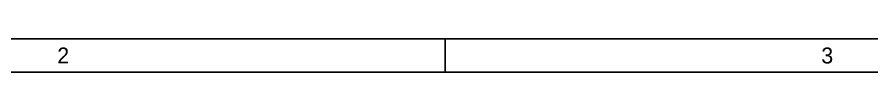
# Model space of a CAD drawing. Header units: millimetres. Extents: x 5 to 601, y 5 to 415.
# Drawn here: x 175.3 to 303.7, y 410 to 415 of the extents above; entities that cross this region are included whole.
import ezdxf
from ezdxf.enums import TextEntityAlignment as Align

# ---------------------------------------------------------------- set-up
doc = ezdxf.new("R2010")
doc.units = ezdxf.units.MM
doc.layers.add('FRAME', color=7, linetype='CONTINUOUS')
doc.layers.add('TITLE', color=7, linetype='CONTINUOUS')

msp = doc.modelspace()

# ---------------------------------------------------------------- linework, layer by layer
at = {"layer": 'FRAME'}
msp.add_line((584, 410), (10, 410), dxfattribs=at)
at = {"layer": 'TITLE'}
for p, q in [((589, 415), (5, 415)), ((239.6, 410), (239.6, 415))]:
    msp.add_line(p, q, dxfattribs=at)

# ---------------------------------------------------------------- texts
for s, p in [('2', (182.2, 412.5)), ('3', (297, 412.5))]:
    msp.add_text(s, height=2.4, dxfattribs=at).set_placement(p, align=Align.MIDDLE_CENTER)

doc.saveas('drawing.dxf')
